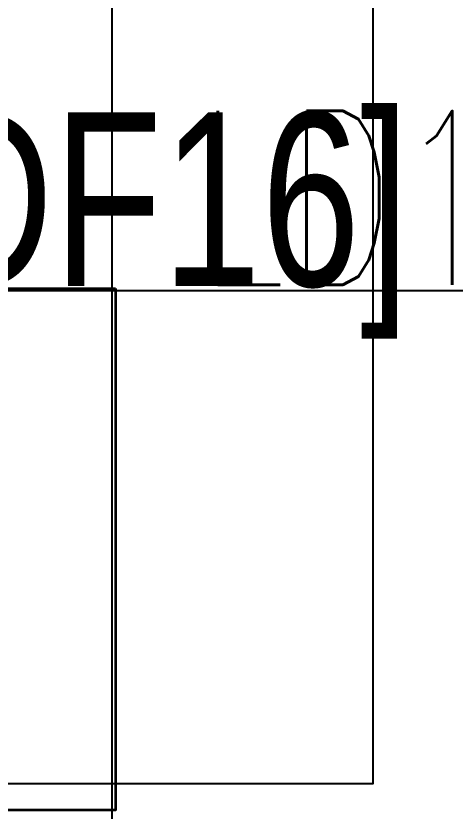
# Model space of a CAD drawing. Extents: x -12260 to 57327, y -29287 to 19916.
# Drawn here: x 21465 to 21971, y -6209 to -5294 of the extents above; entities that cross this region are included whole.
import ezdxf
from ezdxf.enums import TextEntityAlignment as Align

# ---------------------------------------------------------------- set-up
doc = ezdxf.new("R2010")
doc.units = 0
doc.header["$LTSCALE"] = 0.25
doc.linetypes.add('DASHDOT', pattern=[25.4, 12.7, -6.35, 0, -6.35])
for name, color, linetype, lineweight in [('01-First Floor$0$72_EGR_BASE_TEXT', 252, 'Continuous', 5), ('01-First Floor$0$LOADING', 253, 'Continuous', 5), ('E-LITE-CIRC-NUMB', 6, 'Continuous', 25), ('E-LITE-CLNG', 150, 'Continuous', 35), ('E-LITE-CLNG-CNDT', 6, 'DASHDOT', 35), ('E-LITE-CTRL', 6, 'Continuous', 25), ('E-LITE-IDEN', 6, 'Continuous', 25)]:
    doc.layers.add(name, color=color, linetype=linetype, lineweight=lineweight)
doc.layers.add('01-First Floor$0$FALSE CEILING', color=251, linetype='Continuous')
doc.styles.add('01-First Floor$0$X3G_ENTITY_9F38', font='swisscl.ttf', dxfattribs={"height": 0.2})
doc.styles.add('DC_SIMPLEX', font='SIMPLEX.shx', dxfattribs={"width": 0.7})

# ---------------------------------------------------------------- blocks, each defined once
blk = doc.blocks.new('01-First Floor')
at = {"layer": '01-First Floor$0$FALSE CEILING', "linetype": 'Continuous'}
for p, q in [((21576, -6810), (21576, -2810)), ((20376, -5610), (23876, -5610))]:
    blk.add_line(p, q, dxfattribs=at)
at = {"layer": '01-First Floor$0$FALSE CEILING', "elevation": -0.11}
blk.add_lwpolyline([(21126, -4677.45), (21876, -4677.45), (21876, -6177.45), (21126, -6177.45)], close=True, dxfattribs=at)
at = {"layer": '01-First Floor$0$LOADING', "elevation": -0.11}
blk.add_lwpolyline([(21126, -4677.45), (21876, -4677.45), (21876, -6177.45), (21126, -6177.45)], close=True, dxfattribs=at)
at = {"layer": '01-First Floor$0$72_EGR_BASE_TEXT', "insert": (21462.68, -5404.78, 0), "char_height": 200, "attachment_point": 2, "style": '01-First Floor$0$X3G_ENTITY_9F38'}
blk.add_mtext('[OPDF16]', dxfattribs=at)
blk = doc.blocks.new('*U25')
blk.add_lwpolyline([(-300, 300), (-300, -300), (300, -300), (300, 300)], close=True)
blk.add_circle((0, 0), 45)
at = {"layer": 'E-LITE-CIRC-NUMB', "style": 'DC_SIMPLEX', "width": 0.7, "flags": 8}
blk.add_attdef('CIRCUIT', text='', height=200, rotation=0, dxfattribs=at).set_placement((-473.9, 300), align=Align.RIGHT)
at = {"layer": 'E-LITE-CTRL', "style": 'DC_SIMPLEX', "width": 0.7, "flags": 8}
blk.add_attdef('CONTROL', (1118.9, -935), '', height=200, rotation=360, dxfattribs=at)
at = {"layer": 'E-LITE-IDEN', "style": 'DC_SIMPLEX', "width": 0.7, "flags": 8}
blk.add_attdef('TYPE', (460.41, 457.65), '', height=200, rotation=360, dxfattribs=at)

msp = doc.modelspace()

# ---------------------------------------------------------------- block references
at = {"layer": 'E-LITE-CLNG'}
ref = msp.add_blockref('*U25', (21279.92, -5907.64, 0.1), dxfattribs=dict(at, xscale=-1))
ref.add_attrib('TYPE', 'LD1', (21673.41, -5603.15, 0.1), dxfattribs={"layer": 'E-LITE-IDEN', "height": 200, "rotation": 0, "style": 'DC_SIMPLEX', "width": 0.7, "flags": 8})
at = {"layer": 'E-LITE-CLNG-CNDT'}
msp.add_blockref('01-First Floor', (0, 0), dxfattribs=at)

doc.saveas('drawing.dxf')
